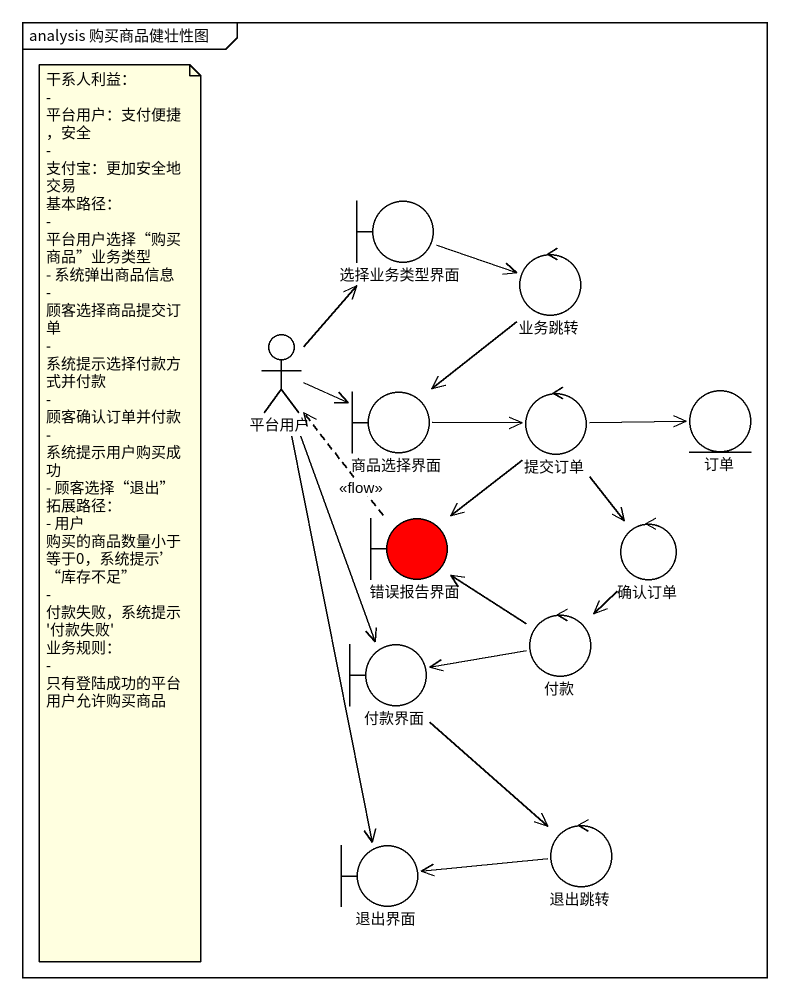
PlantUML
@startuml
mainframe analysis 购买商品健壮性图
boundary 选择业务类型界面
control 业务跳转
actor 平台用户
boundary 商品选择界面
control 提交订单
entity 订单
boundary 错误报告界面 #FF0000
control 确认订单
boundary 付款界面
control 付款
boundary 退出界面
control 退出跳转
选择业务类型界面 -right-> 业务跳转
业务跳转 --> 商品选择界面
平台用户 -up-> 选择业务类型界面
平台用户 -right-> 商品选择界面
平台用户 --> 付款界面
平台用户 --> 退出界面
商品选择界面 -right-> 提交订单
提交订单 -right-> 订单
提交订单 --> 错误报告界面
提交订单 --> 确认订单
错误报告界面 .up.> 平台用户 : <<flow>>
确认订单 --> 付款
付款界面 --> 退出跳转
付款 -up-> 错误报告界面
付款 -left-> 付款界面
退出跳转 -left-> 退出界面
note as N1
  干系人利益：
  - 平台用户：支付便捷，安全
  - 支付宝：更加安全地交易
  基本路径：
  - 平台用户选择“购买商品”业务类型
  - 系统弹出商品信息
  - 顾客选择商品提交订单
  - 系统提示选择付款方式并付款
  - 顾客确认订单并付款
  - 系统提示用户购买成功
  - 顾客选择“退出”
  拓展路径：
  - 用户 购买的商品数量小于等于0，系统提示’“库存不足”
  - 付款失败，系统提示'付款失败'
  业务规则：
  - 只有登陆成功的平台用户允许购买商品
end note
@enduml
